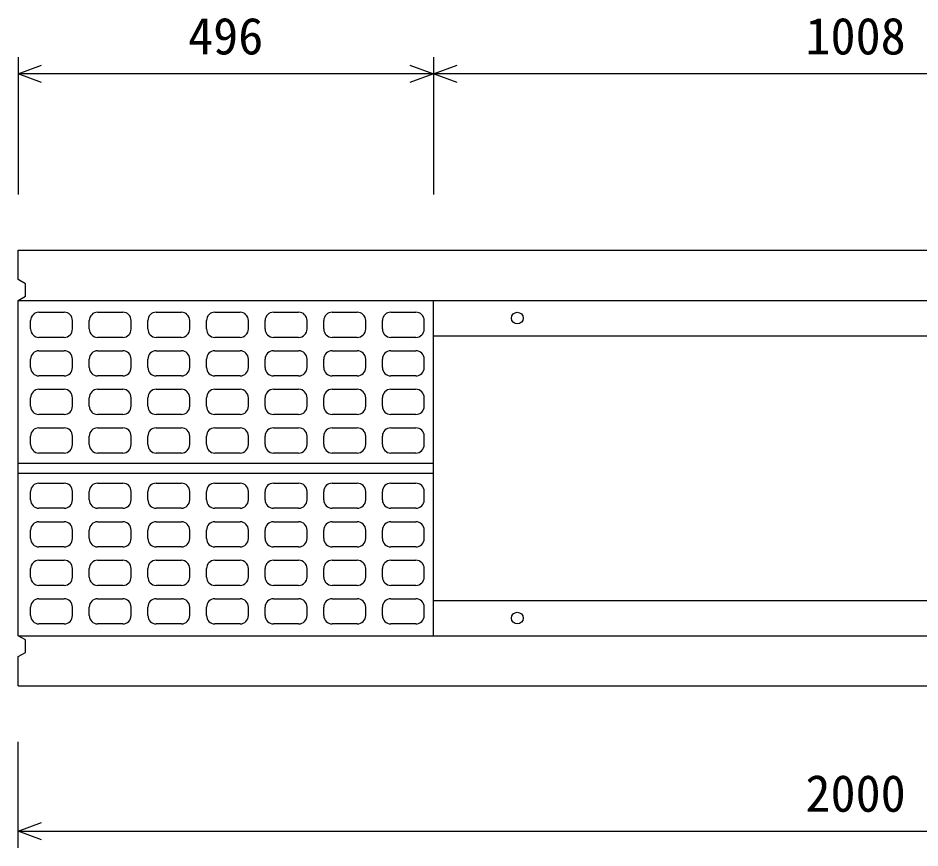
# Model space of a CAD drawing. Units: millimetres, scale not verified. Extents: x -16800 to 16800, y -5940 to 5940.
# Drawn here: x -10044 to -8967, y 2961 to 3952 of the extents above; entities that cross this region are included whole.
import ezdxf
from ezdxf.enums import TextEntityAlignment as Align

# ---------------------------------------------------------------- set-up
doc = ezdxf.new("R2010")
doc.units = ezdxf.units.MM
doc.header["$LTSCALE"] = 20
for name, color, linetype, lineweight in [('0-0_DIM', 7, 'Continuous', 25), ('0-2_HATCH', 6, 'Continuous', 25), ('0-5_OUTLINE', 3, 'Continuous', 25)]:
    doc.layers.add(name, color=color, linetype=linetype, lineweight=lineweight)
doc.styles.add('ＭＳ ゴシック', font='')
doc.styles.get('ＭＳ ゴシック').set_extended_font_data('MS Gothic')

msp = doc.modelspace()

# ---------------------------------------------------------------- linework, layer by layer
at = {"layer": '0-0_DIM'}
for p, q in [((-10043.72, 3905.02), (-10043.72, 3741.26)), ((-9547.72, 3905.02), (-9547.72, 3741.26)), ((-9547.72, 3885.02), (-10043.72, 3885.02)), ((-8539.72, 3885.02), (-9547.72, 3885.02)), ((-10043.72, 2961.26), (-10043.72, 3087.93)), ((-10043.72, 2981.26), (-8043.72, 2981.26))]:
    msp.add_line(p, q, dxfattribs=at)
for points in [[(-10015.53, 3874.76), (-10043.72, 3885.02), (-10015.53, 3895.28)], [(-9575.91, 3895.28), (-9547.72, 3885.02), (-9575.91, 3874.76)], [(-9519.53, 3874.76), (-9547.72, 3885.02), (-9519.53, 3895.28)], [(-10015.53, 2971), (-10043.72, 2981.26), (-10015.53, 2991.52)]]:
    msp.add_lwpolyline(points, dxfattribs=at)
at = {"layer": '0-2_HATCH'}
for p, q in [((-10018.72, 3600.59), (-9988.72, 3600.59)), ((-9948.72, 3600.59), (-9918.72, 3600.59)), ((-9878.72, 3600.59), (-9848.72, 3600.59)), ((-9808.72, 3600.59), (-9778.72, 3600.59)), ((-9738.72, 3600.59), (-9708.72, 3600.59)), ((-9668.72, 3600.59), (-9638.72, 3600.59)), ((-9598.72, 3600.59), (-9568.72, 3600.59)), ((-10028.72, 3580.59), (-10028.72, 3590.59)), ((-9978.72, 3580.59), (-9978.72, 3590.59)), ((-9958.72, 3580.59), (-9958.72, 3590.59)), ((-9908.72, 3580.59), (-9908.72, 3590.59)), ((-9888.72, 3580.59), (-9888.72, 3590.59)), ((-9838.72, 3580.59), (-9838.72, 3590.59)), ((-9818.72, 3580.59), (-9818.72, 3590.59)), ((-9768.72, 3580.59), (-9768.72, 3590.59)), ((-9748.72, 3580.59), (-9748.72, 3590.59)), ((-9698.72, 3580.59), (-9698.72, 3590.59)), ((-9678.72, 3580.59), (-9678.72, 3590.59)), ((-9628.72, 3580.59), (-9628.72, 3590.59)), ((-9608.72, 3580.59), (-9608.72, 3590.59)), ((-9558.72, 3580.59), (-9558.72, 3590.59)), ((-9988.72, 3570.59), (-10018.72, 3570.59)), ((-9918.72, 3570.59), (-9948.72, 3570.59)), ((-9848.72, 3570.59), (-9878.72, 3570.59)), ((-9778.72, 3570.59), (-9808.72, 3570.59)), ((-9708.72, 3570.59), (-9738.72, 3570.59)), ((-9638.72, 3570.59), (-9668.72, 3570.59)), ((-9568.72, 3570.59), (-9598.72, 3570.59)), ((-10018.72, 3554.59), (-9988.72, 3554.59)), ((-9948.72, 3554.59), (-9918.72, 3554.59)), ((-9878.72, 3554.59), (-9848.72, 3554.59)), ((-9808.72, 3554.59), (-9778.72, 3554.59)), ((-9738.72, 3554.59), (-9708.72, 3554.59)), ((-9668.72, 3554.59), (-9638.72, 3554.59)), ((-9598.72, 3554.59), (-9568.72, 3554.59)), ((-10028.72, 3534.59), (-10028.72, 3544.59)), ((-9978.72, 3534.59), (-9978.72, 3544.59)), ((-9958.72, 3534.59), (-9958.72, 3544.59)), ((-9908.72, 3534.59), (-9908.72, 3544.59)), ((-9888.72, 3534.59), (-9888.72, 3544.59)), ((-9838.72, 3534.59), (-9838.72, 3544.59)), ((-9818.72, 3534.59), (-9818.72, 3544.59)), ((-9768.72, 3534.59), (-9768.72, 3544.59)), ((-9748.72, 3534.59), (-9748.72, 3544.59)), ((-9698.72, 3534.59), (-9698.72, 3544.59)), ((-9678.72, 3534.59), (-9678.72, 3544.59)), ((-9628.72, 3534.59), (-9628.72, 3544.59)), ((-9608.72, 3534.59), (-9608.72, 3544.59)), ((-9558.72, 3534.59), (-9558.72, 3544.59)), ((-9988.72, 3524.59), (-10018.72, 3524.59)), ((-9918.72, 3524.59), (-9948.72, 3524.59)), ((-9848.72, 3524.59), (-9878.72, 3524.59)), ((-9778.72, 3524.59), (-9808.72, 3524.59)), ((-9708.72, 3524.59), (-9738.72, 3524.59)), ((-9638.72, 3524.59), (-9668.72, 3524.59)), ((-9568.72, 3524.59), (-9598.72, 3524.59)), ((-10018.72, 3508.59), (-9988.72, 3508.59)), ((-9948.72, 3508.59), (-9918.72, 3508.59)), ((-9878.72, 3508.59), (-9848.72, 3508.59)), ((-9808.72, 3508.59), (-9778.72, 3508.59)), ((-9738.72, 3508.59), (-9708.72, 3508.59)), ((-9668.72, 3508.59), (-9638.72, 3508.59)), ((-9598.72, 3508.59), (-9568.72, 3508.59)), ((-10028.72, 3488.59), (-10028.72, 3498.59)), ((-9978.72, 3488.59), (-9978.72, 3498.59)), ((-9958.72, 3488.59), (-9958.72, 3498.59)), ((-9908.72, 3488.59), (-9908.72, 3498.59)), ((-9888.72, 3488.59), (-9888.72, 3498.59)), ((-9838.72, 3488.59), (-9838.72, 3498.59)), ((-9818.72, 3488.59), (-9818.72, 3498.59)), ((-9768.72, 3488.59), (-9768.72, 3498.59)), ((-9748.72, 3488.59), (-9748.72, 3498.59)), ((-9698.72, 3488.59), (-9698.72, 3498.59)), ((-9678.72, 3488.59), (-9678.72, 3498.59)), ((-9628.72, 3488.59), (-9628.72, 3498.59)), ((-9608.72, 3488.59), (-9608.72, 3498.59)), ((-9558.72, 3488.59), (-9558.72, 3498.59)), ((-9988.72, 3478.59), (-10018.72, 3478.59)), ((-9918.72, 3478.59), (-9948.72, 3478.59)), ((-9848.72, 3478.59), (-9878.72, 3478.59)), ((-9778.72, 3478.59), (-9808.72, 3478.59)), ((-9708.72, 3478.59), (-9738.72, 3478.59)), ((-9638.72, 3478.59), (-9668.72, 3478.59)), ((-9568.72, 3478.59), (-9598.72, 3478.59)), ((-10018.72, 3462.59), (-9988.72, 3462.59)), ((-9948.72, 3462.59), (-9918.72, 3462.59)), ((-9878.72, 3462.59), (-9848.72, 3462.59)), ((-9808.72, 3462.59), (-9778.72, 3462.59)), ((-9738.72, 3462.59), (-9708.72, 3462.59)), ((-9668.72, 3462.59), (-9638.72, 3462.59)), ((-9598.72, 3462.59), (-9568.72, 3462.59)), ((-10028.72, 3442.59), (-10028.72, 3452.59)), ((-9978.72, 3442.59), (-9978.72, 3452.59)), ((-9958.72, 3442.59), (-9958.72, 3452.59)), ((-9908.72, 3442.59), (-9908.72, 3452.59)), ((-9888.72, 3442.59), (-9888.72, 3452.59)), ((-9838.72, 3442.59), (-9838.72, 3452.59)), ((-9818.72, 3442.59), (-9818.72, 3452.59)), ((-9768.72, 3442.59), (-9768.72, 3452.59)), ((-9748.72, 3442.59), (-9748.72, 3452.59)), ((-9698.72, 3442.59), (-9698.72, 3452.59)), ((-9678.72, 3442.59), (-9678.72, 3452.59)), ((-9628.72, 3442.59), (-9628.72, 3452.59)), ((-9608.72, 3442.59), (-9608.72, 3452.59)), ((-9558.72, 3442.59), (-9558.72, 3452.59)), ((-9988.72, 3432.59), (-10018.72, 3432.59)), ((-9918.72, 3432.59), (-9948.72, 3432.59)), ((-9848.72, 3432.59), (-9878.72, 3432.59)), ((-9778.72, 3432.59), (-9808.72, 3432.59)), ((-9708.72, 3432.59), (-9738.72, 3432.59)), ((-9638.72, 3432.59), (-9668.72, 3432.59)), ((-9568.72, 3432.59), (-9598.72, 3432.59)), ((-10018.72, 3396.59), (-9988.72, 3396.59)), ((-9948.72, 3396.59), (-9918.72, 3396.59)), ((-9878.72, 3396.59), (-9848.72, 3396.59)), ((-9808.72, 3396.59), (-9778.72, 3396.59)), ((-9738.72, 3396.59), (-9708.72, 3396.59)), ((-9668.72, 3396.59), (-9638.72, 3396.59)), ((-9598.72, 3396.59), (-9568.72, 3396.59)), ((-10028.72, 3376.59), (-10028.72, 3386.59)), ((-9978.72, 3376.59), (-9978.72, 3386.59)), ((-9958.72, 3376.59), (-9958.72, 3386.59)), ((-9908.72, 3376.59), (-9908.72, 3386.59)), ((-9888.72, 3376.59), (-9888.72, 3386.59)), ((-9838.72, 3376.59), (-9838.72, 3386.59)), ((-9818.72, 3376.59), (-9818.72, 3386.59)), ((-9768.72, 3376.59), (-9768.72, 3386.59)), ((-9748.72, 3376.59), (-9748.72, 3386.59)), ((-9698.72, 3376.59), (-9698.72, 3386.59)), ((-9678.72, 3376.59), (-9678.72, 3386.59)), ((-9628.72, 3376.59), (-9628.72, 3386.59)), ((-9608.72, 3376.59), (-9608.72, 3386.59)), ((-9558.72, 3376.59), (-9558.72, 3386.59)), ((-9988.72, 3366.59), (-10018.72, 3366.59)), ((-9918.72, 3366.59), (-9948.72, 3366.59)), ((-9848.72, 3366.59), (-9878.72, 3366.59)), ((-9778.72, 3366.59), (-9808.72, 3366.59)), ((-9708.72, 3366.59), (-9738.72, 3366.59)), ((-9638.72, 3366.59), (-9668.72, 3366.59)), ((-9568.72, 3366.59), (-9598.72, 3366.59)), ((-10018.72, 3350.59), (-9988.72, 3350.59)), ((-9948.72, 3350.59), (-9918.72, 3350.59)), ((-9878.72, 3350.59), (-9848.72, 3350.59)), ((-9808.72, 3350.59), (-9778.72, 3350.59)), ((-9738.72, 3350.59), (-9708.72, 3350.59)), ((-9668.72, 3350.59), (-9638.72, 3350.59)), ((-9598.72, 3350.59), (-9568.72, 3350.59)), ((-10028.72, 3330.59), (-10028.72, 3340.59)), ((-9978.72, 3330.59), (-9978.72, 3340.59)), ((-9958.72, 3330.59), (-9958.72, 3340.59)), ((-9908.72, 3330.59), (-9908.72, 3340.59)), ((-9888.72, 3330.59), (-9888.72, 3340.59)), ((-9838.72, 3330.59), (-9838.72, 3340.59)), ((-9818.72, 3330.59), (-9818.72, 3340.59)), ((-9768.72, 3330.59), (-9768.72, 3340.59)), ((-9748.72, 3330.59), (-9748.72, 3340.59)), ((-9698.72, 3330.59), (-9698.72, 3340.59)), ((-9678.72, 3330.59), (-9678.72, 3340.59)), ((-9628.72, 3330.59), (-9628.72, 3340.59)), ((-9608.72, 3330.59), (-9608.72, 3340.59)), ((-9558.72, 3330.59), (-9558.72, 3340.59)), ((-9988.72, 3320.59), (-10018.72, 3320.59)), ((-9918.72, 3320.59), (-9948.72, 3320.59)), ((-9848.72, 3320.59), (-9878.72, 3320.59)), ((-9778.72, 3320.59), (-9808.72, 3320.59)), ((-9708.72, 3320.59), (-9738.72, 3320.59)), ((-9638.72, 3320.59), (-9668.72, 3320.59)), ((-9568.72, 3320.59), (-9598.72, 3320.59)), ((-10018.72, 3304.59), (-9988.72, 3304.59)), ((-9948.72, 3304.59), (-9918.72, 3304.59)), ((-9878.72, 3304.59), (-9848.72, 3304.59)), ((-9808.72, 3304.59), (-9778.72, 3304.59)), ((-9738.72, 3304.59), (-9708.72, 3304.59)), ((-9668.72, 3304.59), (-9638.72, 3304.59)), ((-9598.72, 3304.59), (-9568.72, 3304.59)), ((-10028.72, 3284.59), (-10028.72, 3294.59)), ((-9978.72, 3284.59), (-9978.72, 3294.59)), ((-9958.72, 3284.59), (-9958.72, 3294.59)), ((-9908.72, 3284.59), (-9908.72, 3294.59)), ((-9888.72, 3284.59), (-9888.72, 3294.59)), ((-9838.72, 3284.59), (-9838.72, 3294.59)), ((-9818.72, 3284.59), (-9818.72, 3294.59)), ((-9768.72, 3284.59), (-9768.72, 3294.59)), ((-9748.72, 3284.59), (-9748.72, 3294.59)), ((-9698.72, 3284.59), (-9698.72, 3294.59)), ((-9678.72, 3284.59), (-9678.72, 3294.59)), ((-9628.72, 3284.59), (-9628.72, 3294.59)), ((-9608.72, 3284.59), (-9608.72, 3294.59)), ((-9558.72, 3284.59), (-9558.72, 3294.59)), ((-9988.72, 3274.59), (-10018.72, 3274.59)), ((-9918.72, 3274.59), (-9948.72, 3274.59)), ((-9848.72, 3274.59), (-9878.72, 3274.59)), ((-9778.72, 3274.59), (-9808.72, 3274.59)), ((-9708.72, 3274.59), (-9738.72, 3274.59)), ((-9638.72, 3274.59), (-9668.72, 3274.59)), ((-9568.72, 3274.59), (-9598.72, 3274.59)), ((-10018.72, 3258.59), (-9988.72, 3258.59)), ((-9948.72, 3258.59), (-9918.72, 3258.59)), ((-9878.72, 3258.59), (-9848.72, 3258.59)), ((-9808.72, 3258.59), (-9778.72, 3258.59)), ((-9738.72, 3258.59), (-9708.72, 3258.59)), ((-9668.72, 3258.59), (-9638.72, 3258.59)), ((-9598.72, 3258.59), (-9568.72, 3258.59)), ((-10028.72, 3238.59), (-10028.72, 3248.59)), ((-9978.72, 3238.59), (-9978.72, 3248.59)), ((-9958.72, 3238.59), (-9958.72, 3248.59)), ((-9908.72, 3238.59), (-9908.72, 3248.59)), ((-9888.72, 3238.59), (-9888.72, 3248.59)), ((-9838.72, 3238.59), (-9838.72, 3248.59)), ((-9818.72, 3238.59), (-9818.72, 3248.59)), ((-9768.72, 3238.59), (-9768.72, 3248.59)), ((-9748.72, 3238.59), (-9748.72, 3248.59)), ((-9698.72, 3238.59), (-9698.72, 3248.59)), ((-9678.72, 3238.59), (-9678.72, 3248.59)), ((-9628.72, 3238.59), (-9628.72, 3248.59)), ((-9608.72, 3238.59), (-9608.72, 3248.59)), ((-9558.72, 3238.59), (-9558.72, 3248.59)), ((-9988.72, 3228.59), (-10018.72, 3228.59)), ((-9918.72, 3228.59), (-9948.72, 3228.59)), ((-9848.72, 3228.59), (-9878.72, 3228.59)), ((-9778.72, 3228.59), (-9808.72, 3228.59)), ((-9708.72, 3228.59), (-9738.72, 3228.59)), ((-9638.72, 3228.59), (-9668.72, 3228.59)), ((-9568.72, 3228.59), (-9598.72, 3228.59))]:
    msp.add_line(p, q, dxfattribs=at)
for centre in [(-9447.72, 3593.59), (-9447.72, 3235.59)]:
    msp.add_circle(centre, 7, dxfattribs=at)
for centre, start, end in [((-10018.72, 3590.59), 90, 180), ((-9988.72, 3590.59), 0, 90), ((-9948.72, 3590.59), 90, 180), ((-9918.72, 3590.59), 0, 90), ((-9878.72, 3590.59), 90, 180), ((-9848.72, 3590.59), 0, 90), ((-9808.72, 3590.59), 90, 180), ((-9778.72, 3590.59), 0, 90), ((-9738.72, 3590.59), 90, 180), ((-9708.72, 3590.59), 0, 90), ((-9668.72, 3590.59), 90, 180), ((-9638.72, 3590.59), 0, 90), ((-9598.72, 3590.59), 90, 180), ((-9568.72, 3590.59), 0, 90), ((-10018.72, 3580.59), 180, 270), ((-9988.72, 3580.59), 270, 0), ((-9948.72, 3580.59), 180, 270), ((-9918.72, 3580.59), 270, 0), ((-9878.72, 3580.59), 180, 270), ((-9848.72, 3580.59), 270, 0), ((-9808.72, 3580.59), 180, 270), ((-9778.72, 3580.59), 270, 0), ((-9738.72, 3580.59), 180, 270), ((-9708.72, 3580.59), 270, 0), ((-9668.72, 3580.59), 180, 270), ((-9638.72, 3580.59), 270, 0), ((-9598.72, 3580.59), 180, 270), ((-9568.72, 3580.59), 270, 0), ((-10018.72, 3544.59), 90, 180), ((-9988.72, 3544.59), 0, 90), ((-9948.72, 3544.59), 90, 180), ((-9918.72, 3544.59), 0, 90), ((-9878.72, 3544.59), 90, 180), ((-9848.72, 3544.59), 0, 90), ((-9808.72, 3544.59), 90, 180), ((-9778.72, 3544.59), 0, 90), ((-9738.72, 3544.59), 90, 180), ((-9708.72, 3544.59), 0, 90), ((-9668.72, 3544.59), 90, 180), ((-9638.72, 3544.59), 0, 90), ((-9598.72, 3544.59), 90, 180), ((-9568.72, 3544.59), 0, 90), ((-10018.72, 3534.59), 180, 270), ((-9988.72, 3534.59), 270, 0), ((-9948.72, 3534.59), 180, 270), ((-9918.72, 3534.59), 270, 0), ((-9878.72, 3534.59), 180, 270), ((-9848.72, 3534.59), 270, 0), ((-9808.72, 3534.59), 180, 270), ((-9778.72, 3534.59), 270, 0), ((-9738.72, 3534.59), 180, 270), ((-9708.72, 3534.59), 270, 0), ((-9668.72, 3534.59), 180, 270), ((-9638.72, 3534.59), 270, 0), ((-9598.72, 3534.59), 180, 270), ((-9568.72, 3534.59), 270, 0), ((-10018.72, 3498.59), 90, 180), ((-9988.72, 3498.59), 0, 90), ((-9948.72, 3498.59), 90, 180), ((-9918.72, 3498.59), 0, 90), ((-9878.72, 3498.59), 90, 180), ((-9848.72, 3498.59), 0, 90), ((-9808.72, 3498.59), 90, 180), ((-9778.72, 3498.59), 0, 90), ((-9738.72, 3498.59), 90, 180), ((-9708.72, 3498.59), 0, 90), ((-9668.72, 3498.59), 90, 180), ((-9638.72, 3498.59), 0, 90), ((-9598.72, 3498.59), 90, 180), ((-9568.72, 3498.59), 0, 90), ((-10018.72, 3488.59), 180, 270), ((-9988.72, 3488.59), 270, 0), ((-9948.72, 3488.59), 180, 270), ((-9918.72, 3488.59), 270, 0), ((-9878.72, 3488.59), 180, 270), ((-9848.72, 3488.59), 270, 0), ((-9808.72, 3488.59), 180, 270), ((-9778.72, 3488.59), 270, 0), ((-9738.72, 3488.59), 180, 270), ((-9708.72, 3488.59), 270, 0), ((-9668.72, 3488.59), 180, 270), ((-9638.72, 3488.59), 270, 0), ((-9598.72, 3488.59), 180, 270), ((-9568.72, 3488.59), 270, 0), ((-10018.72, 3452.59), 90, 180), ((-9988.72, 3452.59), 0, 90), ((-9948.72, 3452.59), 90, 180), ((-9918.72, 3452.59), 0, 90), ((-9878.72, 3452.59), 90, 180), ((-9848.72, 3452.59), 0, 90), ((-9808.72, 3452.59), 90, 180), ((-9778.72, 3452.59), 0, 90), ((-9738.72, 3452.59), 90, 180), ((-9708.72, 3452.59), 0, 90), ((-9668.72, 3452.59), 90, 180), ((-9638.72, 3452.59), 0, 90), ((-9598.72, 3452.59), 90, 180), ((-9568.72, 3452.59), 0, 90), ((-10018.72, 3442.59), 180, 270), ((-9988.72, 3442.59), 270, 0), ((-9948.72, 3442.59), 180, 270), ((-9918.72, 3442.59), 270, 0), ((-9878.72, 3442.59), 180, 270), ((-9848.72, 3442.59), 270, 0), ((-9808.72, 3442.59), 180, 270), ((-9778.72, 3442.59), 270, 0), ((-9738.72, 3442.59), 180, 270), ((-9708.72, 3442.59), 270, 0), ((-9668.72, 3442.59), 180, 270), ((-9638.72, 3442.59), 270, 0), ((-9598.72, 3442.59), 180, 270), ((-9568.72, 3442.59), 270, 0), ((-10018.72, 3386.59), 90, 180), ((-9988.72, 3386.59), 0, 90), ((-9948.72, 3386.59), 90, 180), ((-9918.72, 3386.59), 0, 90), ((-9878.72, 3386.59), 90, 180), ((-9848.72, 3386.59), 0, 90), ((-9808.72, 3386.59), 90, 180), ((-9778.72, 3386.59), 0, 90), ((-9738.72, 3386.59), 90, 180), ((-9708.72, 3386.59), 0, 90), ((-9668.72, 3386.59), 90, 180), ((-9638.72, 3386.59), 0, 90), ((-9598.72, 3386.59), 90, 180), ((-9568.72, 3386.59), 0, 90), ((-10018.72, 3376.59), 180, 270), ((-9988.72, 3376.59), 270, 0), ((-9948.72, 3376.59), 180, 270), ((-9918.72, 3376.59), 270, 0), ((-9878.72, 3376.59), 180, 270), ((-9848.72, 3376.59), 270, 0), ((-9808.72, 3376.59), 180, 270), ((-9778.72, 3376.59), 270, 0), ((-9738.72, 3376.59), 180, 270), ((-9708.72, 3376.59), 270, 0), ((-9668.72, 3376.59), 180, 270), ((-9638.72, 3376.59), 270, 0), ((-9598.72, 3376.59), 180, 270), ((-9568.72, 3376.59), 270, 0), ((-10018.72, 3340.59), 90, 180), ((-9988.72, 3340.59), 0, 90), ((-9948.72, 3340.59), 90, 180), ((-9918.72, 3340.59), 0, 90), ((-9878.72, 3340.59), 90, 180), ((-9848.72, 3340.59), 0, 90), ((-9808.72, 3340.59), 90, 180), ((-9778.72, 3340.59), 0, 90), ((-9738.72, 3340.59), 90, 180), ((-9708.72, 3340.59), 0, 90), ((-9668.72, 3340.59), 90, 180), ((-9638.72, 3340.59), 0, 90), ((-9598.72, 3340.59), 90, 180), ((-9568.72, 3340.59), 0, 90), ((-10018.72, 3330.59), 180, 270), ((-9988.72, 3330.59), 270, 0), ((-9948.72, 3330.59), 180, 270), ((-9918.72, 3330.59), 270, 0), ((-9878.72, 3330.59), 180, 270), ((-9848.72, 3330.59), 270, 0), ((-9808.72, 3330.59), 180, 270), ((-9778.72, 3330.59), 270, 0), ((-9738.72, 3330.59), 180, 270), ((-9708.72, 3330.59), 270, 0), ((-9668.72, 3330.59), 180, 270), ((-9638.72, 3330.59), 270, 0), ((-9598.72, 3330.59), 180, 270), ((-9568.72, 3330.59), 270, 0), ((-10018.72, 3294.59), 90, 180), ((-9988.72, 3294.59), 0, 90), ((-9948.72, 3294.59), 90, 180), ((-9918.72, 3294.59), 0, 90), ((-9878.72, 3294.59), 90, 180), ((-9848.72, 3294.59), 0, 90), ((-9808.72, 3294.59), 90, 180), ((-9778.72, 3294.59), 0, 90), ((-9738.72, 3294.59), 90, 180), ((-9708.72, 3294.59), 0, 90), ((-9668.72, 3294.59), 90, 180), ((-9638.72, 3294.59), 0, 90), ((-9598.72, 3294.59), 90, 180), ((-9568.72, 3294.59), 0, 90), ((-10018.72, 3284.59), 180, 270), ((-9988.72, 3284.59), 270, 0), ((-9948.72, 3284.59), 180, 270), ((-9918.72, 3284.59), 270, 0), ((-9878.72, 3284.59), 180, 270), ((-9848.72, 3284.59), 270, 0), ((-9808.72, 3284.59), 180, 270), ((-9778.72, 3284.59), 270, 0), ((-9738.72, 3284.59), 180, 270), ((-9708.72, 3284.59), 270, 0), ((-9668.72, 3284.59), 180, 270), ((-9638.72, 3284.59), 270, 0), ((-9598.72, 3284.59), 180, 270), ((-9568.72, 3284.59), 270, 0), ((-10018.72, 3248.59), 90, 180), ((-9988.72, 3248.59), 0, 90), ((-9948.72, 3248.59), 90, 180), ((-9918.72, 3248.59), 0, 90), ((-9878.72, 3248.59), 90, 180), ((-9848.72, 3248.59), 0, 90), ((-9808.72, 3248.59), 90, 180), ((-9778.72, 3248.59), 0, 90), ((-9738.72, 3248.59), 90, 180), ((-9708.72, 3248.59), 0, 90), ((-9668.72, 3248.59), 90, 180), ((-9638.72, 3248.59), 0, 90), ((-9598.72, 3248.59), 90, 180), ((-9568.72, 3248.59), 0, 90), ((-10018.72, 3238.59), 180, 270), ((-9988.72, 3238.59), 270, 0), ((-9948.72, 3238.59), 180, 270), ((-9918.72, 3238.59), 270, 0), ((-9878.72, 3238.59), 180, 270), ((-9848.72, 3238.59), 270, 0), ((-9808.72, 3238.59), 180, 270), ((-9778.72, 3238.59), 270, 0), ((-9738.72, 3238.59), 180, 270), ((-9708.72, 3238.59), 270, 0), ((-9668.72, 3238.59), 180, 270), ((-9638.72, 3238.59), 270, 0), ((-9598.72, 3238.59), 180, 270), ((-9568.72, 3238.59), 270, 0)]:
    msp.add_arc(centre, 10, start, end, dxfattribs=at)
at = {"layer": '0-5_OUTLINE'}
for p, q in [((-10043.72, 3674.59), (-8043.72, 3674.59)), ((-10043.72, 3639.59), (-10043.72, 3674.59)), ((-10034.72, 3634.59), (-10043.72, 3639.59)), ((-10034.72, 3619.59), (-10034.72, 3634.59)), ((-10043.72, 3614.59), (-10034.72, 3619.59)), ((-10043.72, 3614.59), (-8043.72, 3614.59)), ((-9547.72, 3214.59), (-9547.72, 3614.59)), ((-9547.72, 3572.59), (-8539.72, 3572.59)), ((-10043.72, 3420.59), (-9547.72, 3420.59)), ((-10043.72, 3408.59), (-9547.72, 3408.59)), ((-9547.72, 3256.59), (-8539.72, 3256.59)), ((-10043.72, 3214.59), (-8043.72, 3214.59)), ((-10043.72, 3214.59), (-8043.72, 3214.59)), ((-10034.72, 3194.59), (-10034.72, 3209.59)), ((-10043.72, 3189.59), (-10034.72, 3194.59)), ((-10043.72, 3154.59), (-10043.72, 3189.59)), ((-10043.72, 3154.59), (-8043.72, 3154.59))]:
    msp.add_line(p, q, dxfattribs=at)
msp.add_lwpolyline([(-10034.72, 3209.59), (-10043.72, 3214.59), (-10043.72, 3614.59)], dxfattribs=at)

# ---------------------------------------------------------------- texts
at = {"layer": '0-0_DIM', "style": 'ＭＳ ゴシック'}
for s, p in [('496', (-9840.72, 3895.02)), ('1008', (-9103.72, 3895.02)), ('2000', (-9103.72, 2991.26))]:
    msp.add_text(s, height=43.99, dxfattribs=at).set_placement(p, align=Align.BOTTOM_LEFT)

doc.saveas('drawing.dxf')
